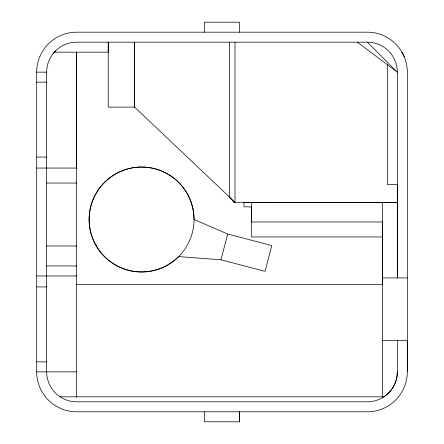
<?xml version="1.0" encoding="UTF-8"?>
<svg xmlns="http://www.w3.org/2000/svg" width="444" height="444" viewBox="0 0 444 444"><rect width="100%" height="100%" fill="white"/><g stroke="black" fill="none" stroke-linecap="round" stroke-linejoin="round"><path stroke-width="0.67" d="M229.493 42.18L229.493 197.081L233.988 202.286L234.993 202.286L234.993 42.18M382.356 236.952L251.487 236.952L251.487 206.982L243.978 206.787L243.984 202.292L251.487 202.486L251.487 221.967L382.356 221.967L382.356 284.426L76.645 284.438M382.34 397.114L382.356 202.486L251.487 202.486M60.195 396.825L383.81 396.825L385.597 395.626A29.97 29.97 0 0 0 397.325 371.85L397.33 340.382M407.315 371.85L407.315 72.15A39.96 39.96 0 0 0 367.355 32.19L76.645 32.19A39.96 39.96 0 0 0 36.685 72.15L36.685 371.85A39.96 39.96 0 0 0 76.645 411.81L367.355 411.81A39.96 39.96 0 0 0 407.315 371.85L407.315 340.382L382.345 340.382M239.405 421.8L239.483 411.81L239.483 421.8L204.518 421.8L204.518 411.81M220.946 259.784L227.7 234.01L194.028 219.503A52.448 52.448 0 0 0 128.005 168.842A52.448 52.448 0 0 0 96.159 245.726A52.448 52.448 0 0 0 178.666 256.588L220.946 259.784L265.074 271.351L271.828 245.576L227.694 234.01M52.869 53.907L55.456 50.96M397.325 184.538L397.33 277.944L397.325 72.15A29.97 29.97 0 0 0 367.355 42.18L76.645 42.18A29.97 29.97 0 0 0 46.675 72.15L46.675 371.85A29.97 29.97 0 0 0 58.403 395.626L61.66 397.807A29.97 29.97 0 0 0 76.645 401.82L367.355 401.82A29.97 29.97 0 0 0 382.34 397.807L385.603 395.626A29.97 29.97 0 0 0 397.325 371.85M54.39 52.17L108.247 52.17L108.247 42.18L108.247 107.115L134.588 107.115L234.993 202.286M36.685 72.15L46.675 72.15M36.685 82.14L46.675 82.14M36.685 157.065L46.675 157.065M36.685 168.054L76.645 168.054L76.645 52.17L76.645 396.986M46.675 183.039L76.645 183.039M397.669 184.538L387.335 184.538L387.335 64.08M46.675 245.976L76.645 245.976M46.675 265.956L76.645 265.956M36.685 275.946L76.645 275.946M382.351 277.944L407.315 277.944M36.685 286.935L46.675 286.935M36.685 361.86L46.675 361.86M36.685 371.85L76.645 371.85M233.988 202.286L397.341 202.508L382.356 202.492M357.365 42.18L397.325 72.15L367.355 42.18M401.959 52.17L404.273 56.86M239.483 32.19L239.483 22.2L204.518 22.2L204.518 32.19M134.588 42.18L134.588 107.115L134.588 42.18M96.159 245.721A52.448 52.448 0 0 0 178.671 256.588A52.448 52.448 0 0 0 194.028 219.497A52.448 52.448 0 0 0 128.011 168.837A52.448 52.448 0 0 0 96.159 245.721"/></g></svg>
